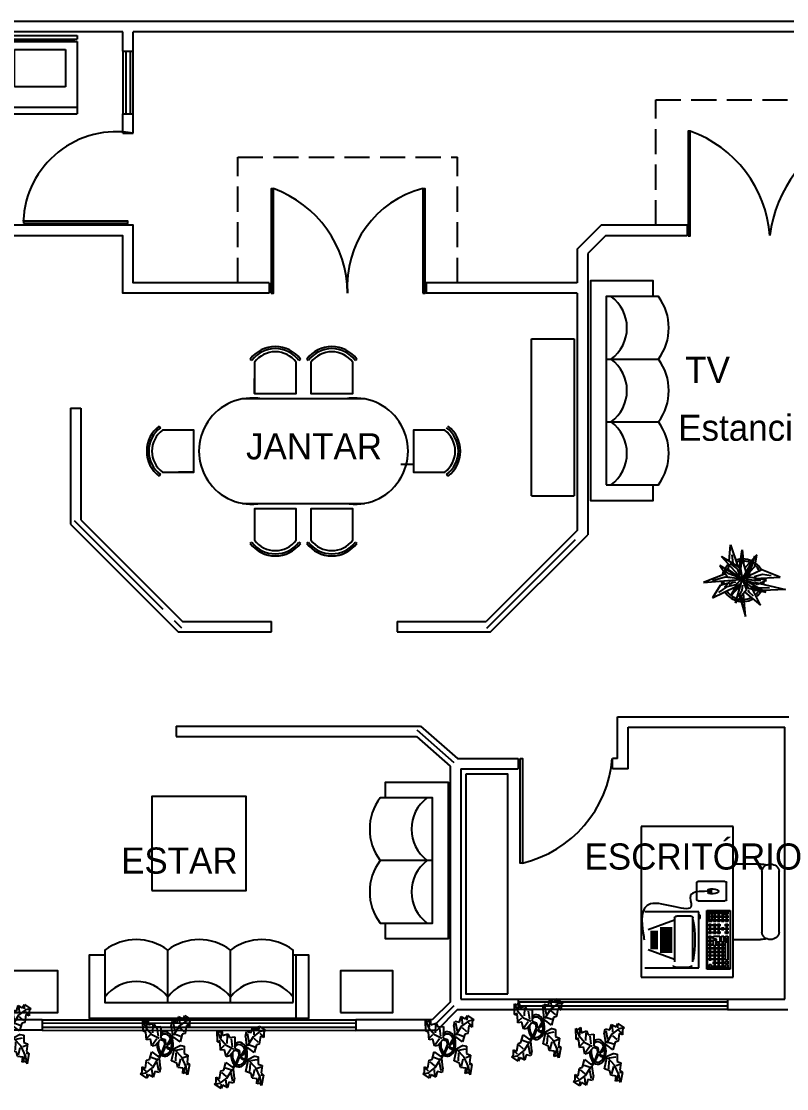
# Model space of a CAD drawing. Extents: x 84.7 to 109.9, y 101.9 to 121.
# Drawn here: x 92.6 to 99.92, y 101.89 to 112.09 of the extents above; entities that cross this region are included whole.
import ezdxf

# ---------------------------------------------------------------- set-up
doc = ezdxf.new("R2010")
doc.units = 0
doc.linetypes.add('ACAD_ISO02W100', pattern=[15, 12, -3])
doc.linetypes.add('ACAD_ISO04W100', pattern=[30.5, 24, -3, 0.5, -3])
doc.layers.get('0').update_dxf_attribs({"linetype": 'CONTINUOUS'})
for name, color, linetype in [('EJES', 2, 'ACAD_ISO04W100'), ('muebles', 3, 'CONTINUOUS'), ('MUEBLES1', 3, 'CONTINUOUS'), ('MUROS', 5, 'CONTINUOUS'), ('NIVELES', 3, 'CONTINUOUS'), ('PUERTAS', 33, 'CONTINUOUS'), ('VENTANAS', 4, 'CONTINUOUS'), ('VOLADO', 6, 'ACAD_ISO02W100')]:
    doc.layers.add(name, color=color, linetype=linetype)

# ---------------------------------------------------------------- blocks, each defined once
blk = doc.blocks.new('Sillon3p')
for p, q in [((-0.32, 0.27), (0.18, 0.27)), ((-0.32, -0.33), (0.18, -0.33))]:
    blk.add_line(p, q)
blk.add_lwpolyline([(0.13, 0.87), (0.13, 1.02), (-0.47, 1.02), (-0.47, -1.08), (0.13, -1.08), (0.13, -0.93)])
blk.add_lwpolyline([(-0.32, -0.93), (0.18, -0.93, 0.333333), (0.18, -0.33, 0.333333), (0.18, 0.27, 0.333333), (0.18, 0.87), (-0.32, 0.87)], format="xyb", close=True)
blk.add_lwpolyline([(-0.27, -0.93, 0.5), (-0.27, -0.33, 0.5), (-0.27, 0.27, 0.5), (-0.27, 0.87)], format="xyb")
blk = doc.blocks.new('A$C2A0151CE')
at = {"layer": 'NIVELES', "ltscale": 0.5}
blk.add_blockref('Sillon3p', (0.47, 1.08), dxfattribs=at)
blk = doc.blocks.new('A$C03F75DDD')
at = {"rotation": 270}
blk.add_blockref('A$C2A0151CE', (0, 0.75), dxfattribs=at)
blk = doc.blocks.new('sillon2p')
blk.add_line((-0.005, -0.273), (-0.005, 0.227))
blk.add_lwpolyline([(-0.605, 0.227), (-0.605, -0.273), (0.595, -0.273), (0.595, 0.227, 0.333333), (-0.005, 0.227, 0.333333)], format="xyb", close=True)
blk.add_lwpolyline([(0.595, 0.177), (0.745, 0.177), (0.745, -0.423), (-0.755, -0.423), (-0.755, 0.177), (-0.605, 0.177)])
blk.add_lwpolyline([(0.595, -0.223, 0.5), (-0.005, -0.223, 0.5), (-0.605, -0.223, 0.5)], format="xyb")
blk = doc.blocks.new('A$C57EB403A')
at = {"layer": 'NIVELES', "ltscale": 0.5}
blk.add_blockref('sillon2p', (0.755, 0.423), dxfattribs=at)
blk = doc.blocks.new('A$C6C6F451C')
at = {"rotation": 270}
blk.add_blockref('A$C57EB403A', (0, 1.5), dxfattribs=at)
blk = doc.blocks.new('A$C76F7179B')
at = {"layer": 'MUEBLES1', "ltscale": 0.5}
for p, q in [((0.878, 1.442), (0, 1.442)), ((0, 1.442), (0, 0)), ((0.878, 0), (0.878, 1.442)), ((1.142, 1.081), (0.878, 1.081)), ((1.154, 1.014), (1.154, 0.427)), ((1.318, 0.427), (1.318, 1.014)), ((0.53, 0.905), (0.53, 0.741)), ((0.801, 0.916), (0.544, 0.916)), ((0.632, 0.819), (0.632, 0.822)), ((0.636, 0.822), (0.632, 0.822)), ((0.638, 0.821), (0.632, 0.821)), ((0.636, 0.819), (0.632, 0.819)), ((0.638, 0.824), (0.636, 0.824)), ((0.636, 0.818), (0.636, 0.824)), ((0.638, 0.818), (0.636, 0.818)), ((0.673, 0.829), (0.639, 0.829)), ((0.673, 0.795), (0.673, 0.846)), ((0.815, 0.741), (0.815, 0.905)), ((0.544, 0.73), (0.801, 0.73)), ((0.673, 0.812), (0.639, 0.812)), ((0.551, 0.624), (0.036, 0.624)), ((0.551, 0.09), (0.551, 0.624)), ((0.626, 0.077), (0.626, 0.638)), ((0.626, 0.638), (0.849, 0.638)), ((0.634, 0.077), (0.634, 0.638)), ((0.849, 0.632), (0.634, 0.632)), ((0.646, 0.532), (0.646, 0.623)), ((0.646, 0.623), (0.674, 0.623)), ((0.674, 0.623), (0.674, 0.532)), ((0.692, 0.623), (0.713, 0.623)), ((0.692, 0.602), (0.692, 0.623)), ((0.713, 0.623), (0.713, 0.602)), ((0.73, 0.623), (0.751, 0.623)), ((0.73, 0.602), (0.73, 0.623)), ((0.751, 0.623), (0.751, 0.602)), ((0.769, 0.602), (0.769, 0.623)), ((0.769, 0.623), (0.828, 0.623)), ((0.828, 0.623), (0.828, 0.602)), ((0.849, 0.638), (0.849, 0.077)), ((0.319, 0.546), (0.066, 0.454)), ((0.319, 0.567), (0.319, 0.147)), ((0.475, 0.583), (0.339, 0.583)), ((0.494, 0.147), (0.494, 0.567)), ((0.563, 0.593), (0.551, 0.593)), ((0.563, 0.571), (0.551, 0.571)), ((0.563, 0.561), (0.551, 0.561)), ((0.563, 0.561), (0.563, 0.593)), ((0.674, 0.532), (0.646, 0.532)), ((0.657, 0.611), (0.662, 0.611)), ((0.657, 0.601), (0.657, 0.611)), ((0.662, 0.601), (0.657, 0.601)), ((0.662, 0.583), (0.657, 0.583)), ((0.657, 0.583), (0.657, 0.573)), ((0.657, 0.573), (0.662, 0.573)), ((0.662, 0.555), (0.657, 0.555)), ((0.657, 0.555), (0.657, 0.545)), ((0.657, 0.545), (0.662, 0.545)), ((0.662, 0.611), (0.662, 0.601)), ((0.662, 0.573), (0.662, 0.583)), ((0.662, 0.545), (0.662, 0.555)), ((0.713, 0.602), (0.692, 0.602)), ((0.692, 0.589), (0.713, 0.589)), ((0.692, 0.567), (0.692, 0.589)), ((0.713, 0.567), (0.692, 0.567)), ((0.692, 0.554), (0.713, 0.554)), ((0.692, 0.532), (0.692, 0.554)), ((0.713, 0.532), (0.692, 0.532)), ((0.713, 0.589), (0.713, 0.567)), ((0.713, 0.554), (0.713, 0.532)), ((0.751, 0.602), (0.73, 0.602)), ((0.73, 0.589), (0.751, 0.589)), ((0.73, 0.567), (0.73, 0.589)), ((0.751, 0.567), (0.73, 0.567)), ((0.73, 0.554), (0.751, 0.554)), ((0.73, 0.532), (0.73, 0.554)), ((0.751, 0.532), (0.73, 0.532)), ((0.751, 0.589), (0.751, 0.567)), ((0.751, 0.554), (0.751, 0.532)), ((0.828, 0.602), (0.769, 0.602)), ((0.769, 0.589), (0.79, 0.589)), ((0.769, 0.567), (0.769, 0.589)), ((0.79, 0.567), (0.769, 0.567)), ((0.769, 0.532), (0.769, 0.554)), ((0.769, 0.554), (0.79, 0.554)), ((0.79, 0.532), (0.769, 0.532)), ((0.79, 0.589), (0.79, 0.567)), ((0.79, 0.554), (0.79, 0.532)), ((0.807, 0.567), (0.807, 0.589)), ((0.807, 0.589), (0.828, 0.589)), ((0.828, 0.567), (0.807, 0.567)), ((0.807, 0.532), (0.807, 0.554)), ((0.807, 0.554), (0.828, 0.554)), ((0.828, 0.532), (0.807, 0.532)), ((0.828, 0.589), (0.828, 0.567)), ((0.828, 0.554), (0.828, 0.532)), ((0.158, 0.434), (0.09, 0.434)), ((0.158, 0.423), (0.09, 0.423)), ((0.158, 0.412), (0.09, 0.412)), ((0.296, 0.469), (0.182, 0.469)), ((0.296, 0.457), (0.182, 0.457)), ((0.296, 0.446), (0.182, 0.446)), ((0.296, 0.434), (0.182, 0.434)), ((0.296, 0.423), (0.182, 0.423)), ((0.296, 0.412), (0.182, 0.412)), ((0.649, 0.487), (0.649, 0.508)), ((0.649, 0.508), (0.67, 0.508)), ((0.67, 0.487), (0.649, 0.487)), ((0.649, 0.473), (0.67, 0.473)), ((0.649, 0.452), (0.649, 0.473)), ((0.67, 0.452), (0.649, 0.452)), ((0.649, 0.438), (0.67, 0.438)), ((0.649, 0.417), (0.649, 0.438)), ((0.67, 0.417), (0.649, 0.417)), ((0.67, 0.508), (0.67, 0.487)), ((0.67, 0.473), (0.67, 0.452)), ((0.67, 0.438), (0.67, 0.417)), ((0.692, 0.508), (0.713, 0.508)), ((0.692, 0.487), (0.692, 0.508)), ((0.713, 0.487), (0.692, 0.487)), ((0.692, 0.452), (0.692, 0.473)), ((0.692, 0.473), (0.713, 0.473)), ((0.713, 0.452), (0.692, 0.452)), ((0.692, 0.438), (0.713, 0.438)), ((0.692, 0.417), (0.692, 0.438)), ((0.713, 0.417), (0.692, 0.417)), ((0.713, 0.508), (0.713, 0.487)), ((0.713, 0.473), (0.713, 0.452)), ((0.713, 0.438), (0.713, 0.417)), ((0.73, 0.508), (0.751, 0.508)), ((0.73, 0.487), (0.73, 0.508)), ((0.751, 0.487), (0.73, 0.487)), ((0.73, 0.452), (0.73, 0.473)), ((0.73, 0.473), (0.751, 0.473)), ((0.751, 0.452), (0.73, 0.452)), ((0.73, 0.438), (0.751, 0.438)), ((0.73, 0.417), (0.73, 0.438)), ((0.751, 0.417), (0.73, 0.417)), ((0.751, 0.508), (0.751, 0.487)), ((0.751, 0.473), (0.751, 0.452)), ((0.751, 0.438), (0.751, 0.417)), ((0.769, 0.452), (0.769, 0.473)), ((0.769, 0.473), (0.79, 0.473)), ((0.79, 0.452), (0.769, 0.452)), ((0.79, 0.473), (0.79, 0.452)), ((0.807, 0.508), (0.828, 0.508)), ((0.807, 0.487), (0.807, 0.508)), ((0.828, 0.487), (0.807, 0.487)), ((0.807, 0.452), (0.807, 0.473)), ((0.807, 0.473), (0.828, 0.473)), ((0.828, 0.452), (0.807, 0.452)), ((0.807, 0.417), (0.807, 0.438)), ((0.807, 0.438), (0.828, 0.438)), ((0.828, 0.417), (0.807, 0.417)), ((0.828, 0.508), (0.828, 0.487)), ((0.828, 0.473), (0.828, 0.452)), ((0.828, 0.438), (0.828, 0.417)), ((0.158, 0.4), (0.09, 0.4)), ((0.158, 0.389), (0.09, 0.389)), ((0.158, 0.377), (0.09, 0.377)), ((0.158, 0.366), (0.09, 0.366)), ((0.158, 0.355), (0.09, 0.355)), ((0.158, 0.343), (0.09, 0.343)), ((0.158, 0.332), (0.09, 0.332)), ((0.158, 0.32), (0.09, 0.32)), ((0.158, 0.309), (0.09, 0.309)), ((0.296, 0.4), (0.182, 0.4)), ((0.296, 0.389), (0.182, 0.389)), ((0.296, 0.377), (0.182, 0.377)), ((0.296, 0.366), (0.182, 0.366)), ((0.296, 0.355), (0.182, 0.355)), ((0.296, 0.343), (0.182, 0.343)), ((0.296, 0.332), (0.182, 0.332)), ((0.296, 0.32), (0.182, 0.32)), ((0.296, 0.309), (0.182, 0.309)), ((0.649, 0.37), (0.649, 0.392)), ((0.649, 0.392), (0.67, 0.392)), ((0.67, 0.37), (0.649, 0.37)), ((0.649, 0.357), (0.67, 0.357)), ((0.649, 0.335), (0.649, 0.357)), ((0.67, 0.335), (0.649, 0.335)), ((0.649, 0.322), (0.67, 0.322)), ((0.649, 0.301), (0.649, 0.322)), ((0.67, 0.392), (0.67, 0.37)), ((0.67, 0.357), (0.67, 0.335)), ((0.67, 0.322), (0.67, 0.301)), ((0.692, 0.392), (0.751, 0.392)), ((0.692, 0.364), (0.692, 0.392)), ((0.721, 0.364), (0.692, 0.364)), ((0.692, 0.357), (0.713, 0.357)), ((0.692, 0.301), (0.692, 0.357)), ((0.713, 0.357), (0.713, 0.301)), ((0.721, 0.335), (0.721, 0.364)), ((0.751, 0.335), (0.721, 0.335)), ((0.73, 0.322), (0.751, 0.322)), ((0.73, 0.301), (0.73, 0.322)), ((0.751, 0.392), (0.751, 0.335)), ((0.751, 0.322), (0.751, 0.301)), ((0.769, 0.335), (0.769, 0.392)), ((0.769, 0.392), (0.79, 0.392)), ((0.79, 0.335), (0.769, 0.335)), ((0.769, 0.322), (0.79, 0.322)), ((0.769, 0.301), (0.769, 0.322)), ((0.79, 0.392), (0.79, 0.335)), ((0.79, 0.322), (0.79, 0.301)), ((0.807, 0.367), (0.807, 0.392)), ((0.807, 0.392), (0.828, 0.392)), ((0.828, 0.367), (0.807, 0.367)), ((0.807, 0.362), (0.828, 0.362)), ((0.807, 0.342), (0.807, 0.362)), ((0.828, 0.342), (0.807, 0.342)), ((0.807, 0.161), (0.807, 0.337)), ((0.807, 0.337), (0.828, 0.337)), ((0.828, 0.392), (0.828, 0.367)), ((0.828, 0.362), (0.828, 0.342)), ((0.828, 0.337), (0.828, 0.161)), ((0.878, 0.36), (1.142, 0.36)), ((0.319, 0.169), (0.066, 0.26)), ((0.158, 0.297), (0.09, 0.297)), ((0.158, 0.286), (0.09, 0.286)), ((0.158, 0.275), (0.09, 0.275)), ((0.296, 0.297), (0.182, 0.297)), ((0.296, 0.286), (0.182, 0.286)), ((0.296, 0.275), (0.182, 0.275)), ((0.296, 0.263), (0.182, 0.263)), ((0.296, 0.252), (0.182, 0.252)), ((0.296, 0.24), (0.182, 0.24)), ((0.67, 0.301), (0.649, 0.301)), ((0.649, 0.266), (0.649, 0.287)), ((0.649, 0.287), (0.67, 0.287)), ((0.67, 0.266), (0.649, 0.266)), ((0.649, 0.252), (0.67, 0.252)), ((0.649, 0.231), (0.649, 0.252)), ((0.67, 0.231), (0.649, 0.231)), ((0.649, 0.217), (0.67, 0.217)), ((0.649, 0.196), (0.649, 0.217)), ((0.67, 0.287), (0.67, 0.266)), ((0.67, 0.252), (0.67, 0.231)), ((0.67, 0.217), (0.67, 0.196)), ((0.713, 0.301), (0.692, 0.301)), ((0.692, 0.266), (0.692, 0.287)), ((0.692, 0.287), (0.713, 0.287)), ((0.713, 0.266), (0.692, 0.266)), ((0.692, 0.252), (0.713, 0.252)), ((0.692, 0.231), (0.692, 0.252)), ((0.713, 0.231), (0.692, 0.231)), ((0.692, 0.217), (0.713, 0.217)), ((0.692, 0.196), (0.692, 0.217)), ((0.713, 0.287), (0.713, 0.266)), ((0.713, 0.252), (0.713, 0.231)), ((0.713, 0.217), (0.713, 0.196)), ((0.751, 0.301), (0.73, 0.301)), ((0.73, 0.266), (0.73, 0.287)), ((0.73, 0.287), (0.751, 0.287)), ((0.751, 0.266), (0.73, 0.266)), ((0.73, 0.252), (0.751, 0.252)), ((0.73, 0.231), (0.73, 0.252)), ((0.751, 0.231), (0.73, 0.231)), ((0.73, 0.217), (0.751, 0.217)), ((0.73, 0.196), (0.73, 0.217)), ((0.751, 0.287), (0.751, 0.266)), ((0.751, 0.252), (0.751, 0.231)), ((0.751, 0.217), (0.751, 0.196)), ((0.79, 0.301), (0.769, 0.301)), ((0.769, 0.266), (0.769, 0.287)), ((0.769, 0.287), (0.79, 0.287)), ((0.79, 0.266), (0.769, 0.266)), ((0.769, 0.252), (0.79, 0.252)), ((0.769, 0.231), (0.769, 0.252)), ((0.79, 0.231), (0.769, 0.231)), ((0.769, 0.217), (0.79, 0.217)), ((0.769, 0.196), (0.769, 0.217)), ((0.79, 0.287), (0.79, 0.266)), ((0.79, 0.252), (0.79, 0.231)), ((0.79, 0.217), (0.79, 0.196)), ((0.67, 0.196), (0.649, 0.196)), ((0.649, 0.182), (0.67, 0.182)), ((0.649, 0.161), (0.649, 0.182)), ((0.67, 0.161), (0.649, 0.161)), ((0.649, 0.12), (0.67, 0.12)), ((0.649, 0.091), (0.649, 0.12)), ((0.67, 0.182), (0.67, 0.161)), ((0.67, 0.12), (0.67, 0.091)), ((0.713, 0.196), (0.692, 0.196)), ((0.692, 0.182), (0.713, 0.182)), ((0.692, 0.161), (0.692, 0.182)), ((0.713, 0.161), (0.692, 0.161)), ((0.692, 0.147), (0.713, 0.147)), ((0.692, 0.126), (0.692, 0.147)), ((0.713, 0.126), (0.692, 0.126)), ((0.692, 0.112), (0.713, 0.112)), ((0.692, 0.091), (0.692, 0.112)), ((0.713, 0.182), (0.713, 0.161)), ((0.713, 0.147), (0.713, 0.126)), ((0.713, 0.112), (0.713, 0.091)), ((0.751, 0.196), (0.73, 0.196)), ((0.73, 0.182), (0.751, 0.182)), ((0.73, 0.161), (0.73, 0.182)), ((0.751, 0.161), (0.73, 0.161)), ((0.73, 0.147), (0.751, 0.147)), ((0.73, 0.126), (0.73, 0.147)), ((0.751, 0.126), (0.73, 0.126)), ((0.73, 0.112), (0.751, 0.112)), ((0.73, 0.091), (0.73, 0.112)), ((0.751, 0.182), (0.751, 0.161)), ((0.751, 0.147), (0.751, 0.126)), ((0.751, 0.112), (0.751, 0.091)), ((0.79, 0.196), (0.769, 0.196)), ((0.769, 0.182), (0.79, 0.182)), ((0.769, 0.161), (0.769, 0.182)), ((0.79, 0.161), (0.769, 0.161)), ((0.769, 0.147), (0.79, 0.147)), ((0.769, 0.126), (0.769, 0.147)), ((0.79, 0.126), (0.769, 0.126)), ((0.769, 0.091), (0.769, 0.112)), ((0.769, 0.112), (0.79, 0.112)), ((0.79, 0.182), (0.79, 0.161)), ((0.79, 0.147), (0.79, 0.126)), ((0.79, 0.112), (0.79, 0.091)), ((0.828, 0.161), (0.807, 0.161)), ((0.807, 0.126), (0.807, 0.152)), ((0.807, 0.152), (0.828, 0.152)), ((0.828, 0.126), (0.807, 0.126)), ((0.807, 0.12), (0.828, 0.12)), ((0.807, 0.091), (0.807, 0.12)), ((0.828, 0.152), (0.828, 0.126)), ((0.828, 0.12), (0.828, 0.091)), ((0, 0), (0.878, 0)), ((0.036, 0.09), (0.551, 0.09)), ((0.327, 0.096), (0.463, 0.096)), ((0.849, 0.077), (0.626, 0.077)), ((0.849, 0.082), (0.634, 0.082)), ((0.67, 0.091), (0.649, 0.091)), ((0.713, 0.091), (0.692, 0.091)), ((0.751, 0.091), (0.73, 0.091)), ((0.79, 0.091), (0.769, 0.091)), ((0.828, 0.091), (0.807, 0.091))]:
    blk.add_line(p, q, dxfattribs=at)
at = {"layer": 'MUEBLES1', "ltscale": 0.5, "extrusion": (0, 0, -1)}
for centre, major_axis, start_param, end_param in [((1.142, 0.937), (-0.176, 0), 1.570796, 1.896657), ((1.236, 1.014), (0.0817, 0), 3.141593, 4.712389), ((1.236, 1.014), (0.0817, 0), 4.712389, 6.283185), ((0.544, 0.905), (-0.0139, 0), 6.283185, 7.853982), ((0.697, 0.821), (-0.0595, 0), 5.815902, 6.750469), ((0.676, 0.748), (-0.12, 0), 1.301874, 2.02112), ((0.719, 0.821), (-0.0213, 0), 2.02112, 4.262065), ((0.801, 0.905), (0.0139, 0), 4.712389, 6.283185), ((0.544, 0.741), (-0.0139, 0), 4.712389, 6.283185), ((0.676, 0.894), (-0.12, 0), 4.262065, 4.981312), ((0.801, 0.741), (0.0139, 0), 0, 1.570796), ((0.339, 0.567), (0.0196, 0), 3.141593, 4.712389), ((0.475, 0.567), (0.0196, 0), 4.712389, 6.283185), ((-1.043, 0.354), (-1.556, 0), 2.985973, 3.29291), ((1.236, 0.427), (0.0817, 0), 1.570796, 3.141593), ((1.236, 0.427), (-0.0817, 0), 3.141593, 4.712389), ((1.142, 0.505), (0.176, 0), 1.244935, 1.570796), ((0.327, 0.112), (0.0196, 0), 1.570796, 3.141593), ((0.463, 0.112), (0.0196, 0), 0, 1.570796)]:
    blk.add_ellipse(centre, major_axis=major_axis, ratio=0.820582, start_param=start_param, end_param=end_param, dxfattribs=at)
at = {"layer": 'MUEBLES1', "ltscale": 0.5}
blk.add_open_spline([(0.632, 0.821), (0.559, 0.82), (0.432, 0.819), (0.551, 0.558), (-0.031, 0.847), (0.006, 0.489), (0.026, 0.378), (0.029, 0.357)], degree=3, knots=[0, 0, 0, 0, 0.0949578, 0.1647147, 0.387267, 0.5856932, 0.6308386, 0.6308386, 0.6308386, 0.6308386], dxfattribs=at)
blk = doc.blocks.new('A$C367C065E')
for p, q in [((0.063, 0.534), (0.063, -0.166)), ((0.754, 0.534), (0.063, 0.534)), ((0.122, -0.166), (0.122, 0.534)), ((0.754, 0.534), (0.754, -0.166)), ((0.766, 0.512), (0.766, -0.144)), ((0.777, 0.534), (0.777, -0.166)), ((0.812, 0.534), (0.777, 0.534)), ((0.812, 0.534), (0.812, -0.166)), ((0.319, -0.061), (0.319, 0.437)), ((0.319, 0.437), (0.677, 0.437)), ((0.677, 0.437), (0.677, -0.061)), ((0.677, -0.061), (0.319, -0.061)), ((0.754, -0.166), (0.063, -0.166)), ((0.063, -0.197), (0.063, -0.897)), ((0.754, -0.197), (0.063, -0.197)), ((0.122, -0.897), (0.122, -0.197)), ((0.754, -0.197), (0.754, -0.897)), ((0.812, -0.166), (0.777, -0.166)), ((0.777, -0.197), (0.777, -0.897)), ((0.812, -0.197), (0.777, -0.197)), ((0.812, -0.197), (0.812, -0.897)), ((0.319, -0.784), (0.319, -0.297)), ((0.319, -0.297), (0.677, -0.297)), ((0.677, -0.297), (0.677, -0.784)), ((0.766, -0.219), (0.766, -0.875)), ((0.677, -0.784), (0.319, -0.784)), ((0.754, -0.897), (0.063, -0.897)), ((0.812, -0.897), (0.777, -0.897))]:
    blk.add_line(p, q)
blk = doc.blocks.new('A$C1C6D3102')
at = {"layer": 'MUEBLES1', "ltscale": 0.5, "rotation": 90}
blk.add_blockref('A$C367C065E', (0.534, -0.063), dxfattribs=at)
blk = doc.blocks.new('lavadero')
for p, q in [((0.359, 0.359), (-0.341, 0.359)), ((-0.341, -0.116), (-0.341, 0.359)), ((0.339, 0.339), (-0.321, 0.339)), ((-0.321, -0.096), (-0.321, 0.339)), ((0.339, -0.096), (0.339, 0.339)), ((0.359, -0.116), (0.359, 0.359)), ((-0.291, -0.055), (-0.291, 0.301)), ((-0.241, -0.053), (-0.241, 0.299)), ((-0.191, -0.05), (-0.191, 0.297)), ((-0.141, -0.048), (-0.141, 0.295)), ((-0.091, -0.046), (-0.091, 0.292)), ((-0.041, -0.044), (-0.041, 0.29)), ((0.009, -0.042), (0.009, 0.288)), ((0.059, -0.04), (0.059, 0.286)), ((0.109, -0.038), (0.109, 0.284)), ((0.159, -0.035), (0.159, 0.281)), ((0.209, -0.033), (0.209, 0.279)), ((0.25, 0.277), (0.25, -0.031)), ((0.228, 0.121), (0.469, 0.121)), ((0.339, 0.121), (0.228, 0.121)), ((-0.321, -0.096), (0.339, -0.096)), ((-0.341, -0.116), (0.359, -0.116)), ((-0.341, -0.116), (-0.341, -0.341)), ((-0.341, -0.141), (0.359, -0.141)), ((-0.316, -0.166), (0.334, -0.166)), ((-0.316, -0.166), (-0.316, -0.316)), ((0.334, -0.316), (0.334, -0.166)), ((0.359, -0.341), (0.359, -0.116)), ((0.334, -0.241), (0.233, -0.241)), ((0.307, -0.22), (0.307, -0.273)), ((0.334, -0.241), (0.456, -0.241)), ((-0.341, -0.341), (0.359, -0.341)), ((-0.316, -0.316), (0.334, -0.316))]:
    blk.add_line(p, q)
for centre, radius in [((0.311, 0.12), 0.017), ((0.308, -0.242), 0.0146)]:
    blk.add_circle(centre, radius)
blk = doc.blocks.new('A$C59001093')
at = {"layer": 'MUEBLES1', "ltscale": 0.5}
blk.add_blockref('lavadero', (0.341, 0.341), dxfattribs=at)
blk = doc.blocks.new('A$C630C3FF1')
blk.add_blockref('A$C59001093', (0, 0))
blk = doc.blocks.new('A$C5CE1779E')
at = {"rotation": 90}
blk.add_blockref('A$C630C3FF1', (0.7, 0), dxfattribs=at)
blk = doc.blocks.new('A$C5D171719')
at = {"rotation": 270}
for name, p in [('A$C5CE1779E', (0, 2.206)), ('A$C1C6D3102', (0.026, 1.43))]:
    blk.add_blockref(name, p, dxfattribs=at)
blk = doc.blocks.new('maceta')
for p, q in [((-0.132, 0.174), (-0.119, 0.328)), ((-0.119, 0.328), (-0.048, 0.123)), ((-0.013, 0.008), (-0.204, 0.218)), ((-0.204, 0.218), (-0.035, 0.115)), ((-0.108, 0.232), (-0.097, 0.152)), ((-0.032, 0.113), (-0.009, 0.282)), ((-0.01, 0.212), (-0.025, 0.1)), ((0.031, 0.07), (-0.01, 0.212)), ((-0.009, 0.282), (0.006, 0.158)), ((0.114, 0.219), (-0.004, 0.009)), ((0.134, 0.233), (0.025, 0.114)), ((0.058, 0.045), (0.114, 0.219)), ((0.114, 0.121), (0.134, 0.233)), ((-0.014, 0.006), (-0.221, 0.13)), ((-0.221, 0.13), (-0.148, 0.023)), ((-0.139, 0.092), (-0.135, 0.142)), ((-0.052, 0.1), (-0.124, 0.15)), ((-0.035, 0.115), (-0.009, 0.01)), ((0.025, 0.114), (0.024, 0.112)), ((0.079, 0.13), (0.05, 0.068)), ((0.079, 0.116), (0.059, 0.096)), ((0.068, 0.075), (0.114, 0.121)), ((0.1, 0.165), (0.079, 0.116)), ((-0.168, 0.052), (-0.378, -0.03)), ((-0.29, -0.012), (-0.169, 0.023)), ((-0.136, 0.05), (-0.179, 0.09)), ((-0.169, 0.023), (-0.121, 0.017)), ((-0.148, 0.023), (-0.015, 0.004)), ((-0.024, 0.013), (-0.139, 0.092)), ((-0.047, 0.018), (-0.136, 0.05)), ((-0.015, 0.001), (-0.123, -0.02)), ((-0.027, 0.034), (-0.052, 0.1)), ((-0.025, 0.1), (-0.009, 0.01)), ((-0.001, 0.007), (0.058, 0.045)), ((0.059, 0.018), (0, 0.004)), ((0, 0), (0.138, -0.046)), ((0.179, 0.089), (0.006, 0.006)), ((0.05, 0.068), (0.017, 0.025)), ((0.096, -0.013), (0.034, 0.003)), ((0.226, -0.008), (0.059, 0.018)), ((0.107, 0.027), (0.186, 0.048)), ((0.11, 0.007), (0.354, 0.021)), ((0.354, 0.021), (0.179, 0.089)), ((0.186, 0.048), (0.27, 0.035)), ((-0.378, -0.03), (-0.031, -0.002)), ((-0.219, -0.06), (-0.293, -0.177)), ((-0.293, -0.177), (-0.069, -0.071)), ((-0.231, -0.127), (-0.147, -0.069)), ((-0.14, -0.038), (-0.219, -0.06)), ((-0.123, -0.02), (-0.178, -0.077)), ((-0.178, -0.077), (-0.069, -0.051)), ((-0.132, -0.051), (-0.101, -0.031)), ((-0.115, -0.16), (-0.05, -0.034)), ((-0.024, -0.059), (-0.115, -0.16)), ((-0.101, -0.031), (-0.067, -0.025)), ((-0.071, -0.101), (-0.03, -0.04)), ((-0.07, -0.229), (-0.009, -0.005)), ((0.033, -0.102), (-0.07, -0.229)), ((-0.069, -0.051), (-0.013, -0.003)), ((-0.007, -0.105), (-0.002, -0.057)), ((-0.005, -0.005), (0.033, -0.102)), ((-0.003, -0.004), (0.051, -0.087)), ((0.217, -0.125), (-0.001, -0.001)), ((0.077, -0.074), (0.028, -0.031)), ((0.051, -0.087), (0.217, -0.125)), ((0.095, -0.103), (0.075, -0.083)), ((0.16, -0.101), (0.077, -0.074)), ((0.119, -0.112), (0.081, -0.078)), ((0.095, -0.058), (0.127, -0.08)), ((0.171, -0.012), (0.096, -0.013)), ((0.107, -0.027), (0.405, -0.097)), ((0.405, -0.097), (0.119, -0.112)), ((0.127, -0.08), (0.254, -0.082)), ((0.138, -0.046), (0.226, -0.008)), ((-0.039, -0.17), (-0.007, -0.105)), ((-0.028, -0.178), (0.025, -0.358)), ((-0.005, -0.223), (-0.015, -0.161)), ((0.025, -0.358), (0.006, -0.136)), ((0.017, -0.123), (0.167, -0.248)), ((0.046, -0.104), (0.057, -0.122)), ((0.057, -0.122), (0.098, -0.159)), ((0.167, -0.248), (0.095, -0.103))]:
    blk.add_line(p, q)
blk.add_circle((-0.007, 0.002), 0.00774)
at = {"layer": 'muebles'}
for radius, start, end in [(0.204, 131.1899, 146.8264), (0.184, 137.3254, 146.5784), (0.204, 95.4431, 109.2059), (0.184, 96.9034, 109.2163), (0.204, 65.8574, 89.1142), (0.184, 67.9358, 88.2738), (0.184, 59.1152, 59.4577), (0.184, 29.184, 50.2207), (0.204, 28.8545, 53.3733), (0.204, 154.1686, 165.8911), (0.184, 157.7839, 161.3227), (0.184, 2.7092, 6.5538), (0.204, 1.5519, 6.2386), (0.204, 181.6829, 192.645), (0.184, 181.3656, 192.3157), (0.184, 349.4949, 354.6674), (0.204, 349.2216, 357.6793), (0.204, 212.621, 252.4745), (0.184, 213.425, 252.213), (0.184, 258.4496, 263.1839), (0.184, 273.9421, 296.3591), (0.204, 274.0333, 298.8145), (0.184, 310.7158, 327.0887), (0.204, 309.3053, 331.0543), (0.204, 255.5659, 265.5691)]:
    blk.add_arc((-0.002, -0.01), radius, start, end, dxfattribs=at)
blk = doc.blocks.new('A$C24DB07CB')
at = {"layer": 'NIVELES', "ltscale": 0.5}
blk.add_blockref('maceta', (0.378, 0.358), dxfattribs=at)
blk = doc.blocks.new('A$C0BB47299')
blk.add_blockref('A$C24DB07CB', (0, 0))
blk = doc.blocks.new('Plant - Rubber or Philodendron')
at = {"linetype": 'Continuous'}
for p, q in [((-16.2005, 11.4774), (-13.9899, 8.1064)), ((-16.2005, 11.4774), (-14.8639, 10.7964)), ((-16.0159, 6.3329), (-16.2005, 11.4774)), ((-14.8639, 10.7964), (-12.6195, 11.8975)), ((-13.3174, 8.325), (-13.0735, 11.0065)), ((-12.6195, 11.8975), (-12.1909, 9.4345)), ((4.6914, 8.8812), (5.3859, 11.2828)), ((5.3859, 11.2828), (8.8871, 10.7908)), ((5.9878, 10.4842), (7.1971, 6.3869)), ((8.8871, 10.7908), (9.9809, 13.4933)), ((9.9809, 13.4933), (13.3837, 12.301)), ((15.3859, 11.3055), (10.3916, 8.7942)), ((10.5828, 12.6946), (10.8893, 9.7953)), ((13.3837, 12.301), (14.68, 13.9039)), ((14.5816, 13.2037), (14.3848, 11.8033)), ((14.68, 13.9039), (19.3848, 11.8146)), ((15.2875, 10.6053), (17.5907, 9.2105)), ((19.3848, 11.8146), (15.3859, 11.3055)), ((19.3848, 11.8146), (18.1868, 10.9119)), ((18.1868, 10.9119), (18.1925, 8.4119)), ((-14.0069, 5.8704), (-16.0159, 6.3329)), ((-15.3434, 6.5514), (-13.9984, 6.9884)), ((-13.5868, 2.2894), (-14.0069, 5.8704)), ((-13.9899, 8.1064), (-9.5434, 4.7185)), ((-12.1909, 9.4345), (-8.3829, 10.3)), ((-8.8369, 9.409), (-9.0894, 5.6095)), ((-8.3829, 10.3), (-7.0549, 8.501)), ((-7.0549, 8.501), (-3.0284, 8.6941)), ((-4.8529, 4.012), (-5.7184, 7.82)), ((-3.0284, 8.6941), (-3.0709, 3.1041)), ((4.6914, 8.8812), (5.5014, 4.4831)), ((10.3916, 8.7942), (6.2847, 4.4028)), ((14.2977, 6.1031), (10.9934, 7.9956)), ((14.8995, 5.3044), (12.7005, 4.8994)), ((15.7909, 9.1065), (14.8995, 5.3044)), ((18.1925, 8.4119), (15.7909, 9.1065)), ((-10.6784, 2.491), (-13.5868, 2.2894)), ((-13.1329, 3.1804), (-10.6614, 4.727)), ((-9.5858, -0.8715), (-10.6784, 2.491)), ((-9.5434, 4.7185), (-4.1917, 2.9888)), ((-9.1318, 0.0195), (-5.9793, 2.9025)), ((-7.1228, -0.443), (-3.5248, 2.2131)), ((-3.5248, 2.2131), (-3.3011, 2.4355)), ((-3.3011, 2.4355), (-0.5306, 1.7947)), ((-3.0709, 3.1041), (0.0797, 2.3163)), ((-0.5306, 1.7947), (-0.2255, -0.5527)), ((-0.5306, 1.7947), (-0.5306, 1.7947)), ((0.0797, 2.3163), (0.4866, -0.031)), ((0.4866, -0.031), (2.1141, 0.2298)), ((2.1141, 0.2298), (5.4346, 3.9146)), ((6.1032, 3.6844), (2.8262, -0.031)), ((5.4346, 3.9146), (5.5014, 4.4831)), ((11.1089, 1.1958), (6.1032, 3.6844)), ((7.7005, 4.8881), (11.5025, 3.9967)), ((12.7005, 4.8994), (11.1089, 1.1958)), ((-11.3237, -7.2629), (-9.7321, -3.5593)), ((-9.7321, -3.5593), (-4.7264, -6.0479)), ((-7.1228, -0.443), (-9.5858, -0.8715)), ((-2.019, -3.6148), (-4.7264, -6.0479)), ((-4.0579, -6.2781), (-0.9375, -3.1608)), ((-2.019, -3.6148), (-0.2255, -0.5527)), ((-0.9375, -3.1608), (0.5883, -0.8135)), ((0.5883, -0.8135), (2.2447, -2.0916)), ((2.8262, -0.031), (1.3003, -0.5527)), ((1.3003, -0.5527), (2.4193, -1.4655)), ((2.2447, -2.0916), (6.7108, -2.6626)), ((2.4193, -1.4655), (6.895, -2.1175)), ((4.943, -7.9659), (6.7108, -2.6626)), ((11.6605, -0.5413), (6.895, -2.1175)), ((12.3677, -6.1981), (7.219, -2.6772)), ((8.125, -4.0768), (7.7715, -7.9659)), ((8.3544, -2.7453), (13.1973, -2.1704)), ((11.6605, -0.5413), (14.1354, -0.8948)), ((14.1354, -0.8948), (14.1354, -4.4304)), ((14.1354, -4.4304), (16.9638, -5.1375)), ((16.9638, -5.1375), (16.2567, -8.673)), ((-14.4141, -11.4699), (-13.5228, -7.6679)), ((-13.5228, -7.6679), (-11.3237, -7.2629)), ((-12.921, -8.4665), (-9.6166, -10.359)), ((-6.3237, -7.2516), (-10.1257, -6.3602)), ((-9.0148, -11.1577), (-4.9047, -6.8122)), ((-4.611, -12.8477), (-5.8203, -8.7504)), ((-4.1246, -6.8466), (-4.0579, -6.2781)), ((-3.3146, -11.2447), (-4.1246, -6.8466)), ((8.8321, -9.0266), (4.943, -7.9659)), ((9.5392, -11.1479), (8.8321, -9.0266)), ((10.2463, -10.4408), (11.6605, -6.9053)), ((15.5496, -10.7943), (12.3677, -6.1981)), ((16.2567, -5.8446), (13.4283, -6.5517)), ((17.3174, -9.7337), (15.9032, -9.7337)), ((16.2567, -8.673), (18.0245, -9.7337)), ((18.0245, -9.7337), (16.6103, -14.6834)), ((-18.008, -14.1781), (-16.8101, -13.2754)), ((-18.008, -14.1781), (-14.0091, -13.669)), ((-13.3032, -16.2674), (-18.008, -14.1781)), ((-16.8157, -10.7754), (-14.4141, -11.4699)), ((-16.8101, -13.2754), (-16.8157, -10.7754)), ((-13.9107, -12.9688), (-16.2139, -11.574)), ((-14.0091, -13.669), (-9.0148, -11.1577)), ((-12.0069, -14.6645), (-13.3032, -16.2674)), ((-13.2048, -15.5672), (-13.008, -14.1668)), ((-8.6042, -15.8568), (-12.0069, -14.6645)), ((-9.206, -15.0581), (-9.5126, -12.1588)), ((-7.5103, -13.1543), (-8.6042, -15.8568)), ((-4.0092, -13.6463), (-7.5103, -13.1543)), ((-3.3146, -11.2447), (-4.0092, -13.6463)), ((13.4283, -11.5015), (9.5392, -11.1479)), ((13.0748, -13.9763), (13.4283, -11.5015)), ((15.5496, -13.6228), (13.0748, -13.9763)), ((14.8425, -10.7943), (13.7819, -13.2692)), ((16.6103, -14.6834), (15.5496, -10.7943)), ((16.6103, -14.6834), (15.5496, -13.6228))]:
    blk.add_line(p, q, dxfattribs=at)
for centre, radius, start, end in [((0, 0), 6.1275, 34.37569, 120.1028), ((0.0308, 0.1664), 6, 178.6147, 235.1169), ((0.0308, 0.1664), 5, 168.1647, 238.6725), ((-0.0601, -0.2075), 5.2461, 33.82192, 124.9414), ((-0.2664, 0.1682), 5.2775, 338.4094, 20.03007), ((-0.098, 0.1364), 6.1288, 341.2017, 26.09184), ((-0.0234, 0.3825), 6.1492, 242.5812, 331.2714), ((-0.1102, 0.4886), 5.2883, 247.3711, 327.472)]:
    blk.add_arc(centre, radius, start, end, dxfattribs=at)
blk = doc.blocks.new('planta')
at = {"xscale": 0.03333299999999895, "yscale": 0.03333299999999895, "zscale": 0.033333}
blk.add_blockref('Plant - Rubber or Philodendron', (-0.02, 0.027), dxfattribs=at)
blk = doc.blocks.new('A$C3B541ADB')
at = {"layer": 'NIVELES', "ltscale": 0.5}
blk.add_blockref('planta', (0.62, 0.515), dxfattribs=at)
blk = doc.blocks.new('A$C690C4B1D')
at = {"xscale": 0.3893788371623259, "yscale": 0.5935379004528016, "zscale": 0.3893788371623259}
blk.add_blockref('A$C3B541ADB', (0, 0), dxfattribs=at)
blk = doc.blocks.new('A$C1C5D14EA')
blk.add_blockref('A$C690C4B1D', (0, 0))

msp = doc.modelspace()

# ---------------------------------------------------------------- linework, layer by layer
for p, q in [((96.232, 107.859), (96.352, 107.859)), ((95.232, 102.563), (95.232, 103.165))]:
    msp.add_line(p, q)
at = {"layer": 'EJES', "ltscale": 0.05}
for p, q in [((93.109, 107.319), (94.138, 106.29)), ((97.054, 106.29), (97.983, 107.219)), ((96.739, 102.679), (96.569, 102.508))]:
    msp.add_line(p, q, dxfattribs=at)
at = {"layer": 'EJES'}
msp.add_line((96.386, 105.317), (96.74, 105.006), dxfattribs=at)
at = {"layer": 'MUEBLES1'}
for p, q in [((97.482, 107.557), (97.482, 109.057)), ((97.482, 109.057), (97.888, 109.057)), ((97.888, 109.057), (97.888, 107.557)), ((94.808, 108.851), (94.792, 108.863)), ((95.272, 108.863), (95.256, 108.851)), ((95.348, 108.851), (95.332, 108.863)), ((95.812, 108.863), (95.796, 108.851)), ((94.832, 108.533), (94.832, 108.679)), ((93.922, 108.223), (93.934, 108.207)), ((93.934, 107.759), (93.922, 107.743)), ((94.252, 107.783), (94.106, 107.783)), ((96.682, 107.743), (96.67, 107.759)), ((97.482, 107.557), (97.888, 107.557)), ((94.792, 107.101), (94.808, 107.113)), ((95.256, 107.113), (95.272, 107.101)), ((95.332, 107.101), (95.348, 107.113)), ((95.796, 107.113), (95.812, 107.101))]:
    msp.add_line(p, q, dxfattribs=at)
for points in [[(94.832, 108.833), (94.832, 108.533), (95.232, 108.533), (95.232, 108.833)], [(95.372, 108.833), (95.372, 108.533), (95.772, 108.533), (95.772, 108.833)], [(95.885, 108.483), (94.718, 108.483)], [(93.952, 107.783), (94.252, 107.783), (94.252, 108.183), (93.952, 108.183)], [(96.652, 108.183), (96.352, 108.183), (96.352, 107.783), (96.652, 107.783)], [(94.718, 107.483), (95.885, 107.483)], [(95.232, 107.131), (95.232, 107.431), (94.832, 107.431), (94.832, 107.131)], [(95.772, 107.131), (95.772, 107.431), (95.372, 107.431), (95.372, 107.131)], [(96.854, 104.893), (96.854, 102.793), (97.254, 102.793)], [(97.254, 102.793), (97.254, 104.893), (96.854, 104.893)]]:
    msp.add_lwpolyline(points, dxfattribs=at)
for points in [[(93.852, 103.781), (94.752, 103.781), (94.752, 104.681), (93.852, 104.681)], [(92.453, 102.614), (92.953, 102.614), (92.953, 103.014), (92.453, 103.014)], [(95.654, 102.614), (96.154, 102.614), (96.154, 103.014), (95.654, 103.014)]]:
    msp.add_lwpolyline(points, close=True, dxfattribs=at)
for centre, radius, start, end in [((95.032, 108.683), 0.3, 36.8699, 143.1301), ((95.032, 108.683), 0.28, 36.8699, 143.1301), ((95.032, 108.683), 0.25, 36.8699, 143.1301), ((95.572, 108.683), 0.3, 36.8699, 143.1301), ((95.572, 108.683), 0.28, 36.8699, 143.1301), ((95.572, 108.683), 0.25, 36.8699, 143.1301), ((94.81, 107.983), 0.508, 79.6111, 280.3889), ((95.793, 107.983), 0.508, 259.6111, 100.3889), ((94.102, 107.983), 0.3, 126.8699, 233.1301), ((94.102, 107.983), 0.28, 126.8699, 233.1301), ((96.502, 107.983), 0.28, 306.8699, 53.1301), ((96.502, 107.983), 0.3, 306.8699, 53.1301), ((94.102, 107.983), 0.25, 126.8699, 233.1301), ((96.502, 107.983), 0.25, 306.8699, 53.1301), ((95.032, 107.281), 0.3, 216.8699, 323.1301), ((95.032, 107.281), 0.28, 216.8699, 323.1301), ((95.032, 107.281), 0.25, 216.8699, 323.1301), ((95.572, 107.281), 0.3, 216.8699, 323.1301), ((95.572, 107.281), 0.28, 216.8699, 323.1301), ((95.572, 107.281), 0.25, 216.8699, 323.1301)]:
    msp.add_arc(centre, radius, start, end, dxfattribs=at)
at = {"layer": 'MUROS'}
for p, q in [((93.573, 111.808), (93.573, 111.993)), ((93.673, 111.808), (93.673, 111.993)), ((93.573, 111.808), (93.673, 111.808)), ((93.573, 111.023), (93.573, 111.208)), ((93.573, 111.208), (93.673, 111.208)), ((93.673, 111.023), (93.673, 111.208)), ((93.573, 111.023), (93.673, 111.023)), ((98.969, 110.143), (98.969, 110.043)), ((98.019, 109.873), (98.019, 107.184)), ((94.973, 109.593), (94.973, 109.493)), ((96.473, 109.593), (96.473, 109.493)), ((93.073, 108.393), (93.073, 107.284)), ((93.073, 108.393), (93.173, 108.393)), ((93.173, 108.393), (93.173, 107.325)), ((93.073, 107.284), (94.103, 106.254)), ((93.173, 107.325), (94.144, 106.354)), ((97.09, 106.254), (98.019, 107.184)), ((94.144, 106.354), (94.996, 106.354)), ((94.996, 106.254), (94.996, 106.354)), ((96.196, 106.354), (97.048, 106.354)), ((96.196, 106.354), (96.196, 106.254)), ((94.103, 106.254), (94.996, 106.254)), ((96.196, 106.254), (97.09, 106.254)), ((94.083, 105.354), (96.419, 105.354)), ((94.083, 105.354), (94.083, 105.254)), ((96.419, 105.354), (96.773, 105.043)), ((98.304, 105.043), (98.304, 105.443)), ((98.304, 105.443), (99.942, 105.443)), ((94.083, 105.254), (96.381, 105.254)), ((96.381, 105.254), (96.704, 104.971)), ((98.404, 104.943), (98.404, 105.343)), ((98.404, 105.343), (99.904, 105.343)), ((99.904, 102.743), (99.904, 105.343)), ((96.773, 105.043), (97.354, 105.043)), ((97.354, 105.043), (97.354, 104.943)), ((98.304, 105.043), (98.254, 105.043)), ((98.254, 104.943), (98.254, 105.043)), ((96.704, 104.971), (96.704, 102.714)), ((96.804, 104.943), (96.804, 102.743)), ((96.804, 104.943), (97.354, 104.943)), ((98.404, 104.943), (98.254, 104.943)), ((96.704, 102.714), (96.533, 102.543)), ((96.804, 102.743), (97.354, 102.743)), ((97.354, 102.743), (97.354, 102.643)), ((99.354, 102.743), (99.354, 102.643)), ((99.354, 102.743), (99.904, 102.743)), ((96.775, 102.643), (96.575, 102.443)), ((96.775, 102.643), (97.354, 102.643)), ((99.354, 102.643), (99.933, 102.643)), ((92.803, 102.544), (91.955, 102.544)), ((92.803, 102.544), (92.803, 102.444)), ((96.533, 102.543), (95.803, 102.543)), ((95.803, 102.543), (95.803, 102.443)), ((92.803, 102.444), (91.914, 102.444)), ((96.575, 102.443), (95.803, 102.443))]:
    msp.add_line(p, q, dxfattribs=at)
for points in [[(99.495, 112.093), (85.274, 112.093)], [(109.924, 102.643), (109.924, 112.093), (99.495, 112.093)], [(93.573, 111.993), (90.78, 111.993)], [(99.495, 111.993), (93.673, 111.993)], [(109.824, 102.743), (109.824, 111.993), (99.495, 111.993)], [(94.973, 109.493), (93.573, 109.493), (93.573, 110.043), (90.91, 110.043), (90.695, 110.258)], [(94.973, 109.593), (93.673, 109.593), (93.673, 110.143), (90.951, 110.143)], [(98.969, 110.143), (98.148, 110.143), (97.919, 109.914), (97.919, 109.593)], [(98.969, 110.043), (98.19, 110.043), (98.019, 109.873)], [(97.919, 109.593), (96.473, 109.593)], [(97.919, 109.493), (96.473, 109.493)], [(97.919, 109.493), (97.919, 107.225), (97.048, 106.354)]]:
    msp.add_lwpolyline(points, dxfattribs=at)
at = {"layer": 'PUERTAS'}
for points in [[(98.979, 110.043), (98.999, 110.043), (98.999, 111.043), (98.979, 111.043)], [(94.993, 109.493), (95.013, 109.493), (95.013, 110.493), (94.993, 110.493)], [(96.443, 109.493), (96.463, 109.493), (96.463, 110.493), (96.443, 110.493)], [(92.623, 110.163), (93.623, 110.163), (93.623, 110.183), (92.623, 110.183)], [(97.374, 105.043), (97.394, 105.043), (97.394, 104.043), (97.374, 104.043)]]:
    msp.add_lwpolyline(points, close=True, dxfattribs=at)
for centre, radius, start, end in [((93.513, 110.147), 0.891, 79.6372, 177.6824), ((98.609, 109.956), 1.155, 4.3598, 70.2985), ((100.989, 109.898), 1.237, 112.1112, 173.2305), ((94.652, 109.485), 1.071, 0.4536, 70.296), ((96.671, 109.57), 0.951, 103.848, 184.644), ((97.137, 105.134), 1.12, 283.2463, 355.3627)]:
    msp.add_arc(centre, radius, start, end, dxfattribs=at)
at = {"layer": 'VENTANAS'}
for p, q in [((93.573, 111.808), (93.573, 111.208)), ((93.603, 111.808), (93.603, 111.208)), ((93.643, 111.808), (93.643, 111.208)), ((93.673, 111.208), (93.673, 111.808)), ((97.354, 102.743), (99.354, 102.743)), ((99.354, 102.713), (97.354, 102.713)), ((99.354, 102.673), (97.354, 102.673)), ((99.354, 102.643), (97.354, 102.643)), ((92.803, 102.544), (95.803, 102.543)), ((92.803, 102.514), (95.803, 102.513)), ((92.803, 102.474), (95.803, 102.473)), ((92.803, 102.444), (95.803, 102.443))]:
    msp.add_line(p, q, dxfattribs=at)
at = {"layer": 'VOLADO', "ltscale": 0.02}
for p, q in [((98.669, 110.143), (98.669, 111.343)), ((98.669, 111.343), (100.854, 111.343)), ((94.673, 109.593), (94.673, 110.793)), ((94.673, 110.793), (96.773, 110.793)), ((96.773, 109.593), (96.773, 110.793))]:
    msp.add_line(p, q, dxfattribs=at)

# ---------------------------------------------------------------- block references
for name, p, rotation in [('A$C5D171719', (93.137, 111.184), 90), ('A$C03F75DDD', (98.794, 107.512), 89.99999999999999), ('A$C6C6F451C', (96.684, 104.818), 180), ('A$C03F75DDD', (95.353, 103.311), 180)]:
    msp.add_blockref(name, p, dxfattribs=dict(rotation=rotation))
for name, p in [('A$C0BB47299', (99.125, 106.4)), ('A$C76F7179B', (98.53, 102.952)), ('A$C1C5D14EA', (92.209, 102.093)), ('A$C1C5D14EA', (97.294, 102.149)), ('A$C1C5D14EA', (93.743, 101.987)), ('A$C1C5D14EA', (96.444, 101.987)), ('A$C1C5D14EA', (97.882, 101.912)), ('A$C1C5D14EA', (94.452, 101.886))]:
    msp.add_blockref(name, p)

# ---------------------------------------------------------------- texts
for s, p in [('TV', (98.951, 108.635)), ('Estancia', (98.884, 108.082)), ('JANTAR', (94.752, 107.904)), ('ESCRITÓRIO', (97.988, 103.981)), ('ESTAR', (93.557, 103.942))]:
    msp.add_text(s, height=0.25).set_placement(p)

doc.saveas('drawing.dxf')
